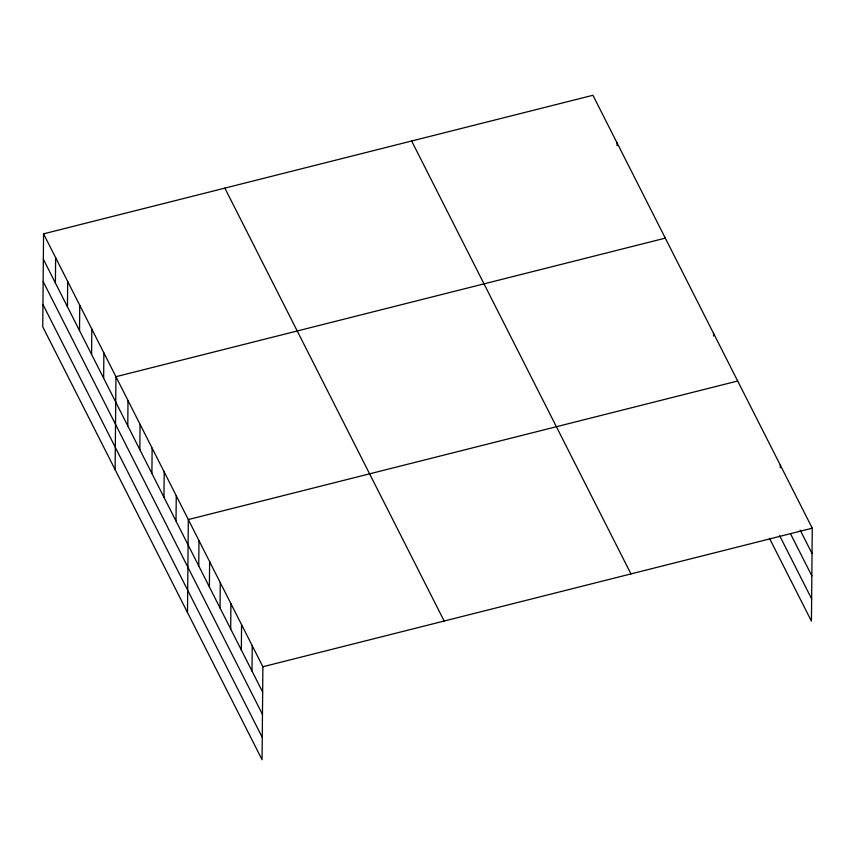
<?xml version="1.0" encoding="UTF-8"?>
<svg xmlns="http://www.w3.org/2000/svg" width="855" height="855" viewBox="0 0 855 855"><rect width="100%" height="100%" fill="white"/><g stroke="black" fill="none" stroke-linecap="round" stroke-linejoin="round"><path stroke-width="1.28" d="M43.562 233.843L42.75 326.813L262.068 759.721L262.88 666.75L43.562 233.843L592.932 95.279L812.25 528.187L811.438 621.158L769.425 538.223M55.404 282.984L55.628 257.654M67.47 306.795L67.684 281.466M79.526 330.607L79.75 305.267M91.592 354.419L91.806 329.079M103.647 378.231L103.872 352.891M115.126 469.673L115.938 376.702L665.308 238.139M127.78 425.843L127.994 400.514M139.835 449.655L140.06 424.326M151.901 473.467L152.126 448.127M163.968 497.279L164.181 471.939M176.023 521.09L176.248 495.75M187.502 612.533L188.314 519.562L737.683 380.999M198.745 565.925L198.959 540.584M209.389 586.947L209.614 561.617M220.045 607.98L220.269 582.64M230.7 629.002L230.914 603.662M241.345 650.035L241.57 624.695M252.001 671.057L252.225 645.717M617.032 145.564L617.064 142.903M713.54 336.047L713.562 333.375M780.273 467.771L780.294 465.099M262.88 666.75L812.25 528.187M800.195 530.153L812.026 553.516M790.533 533.787L811.833 575.842M779.675 535.754L811.63 598.842M411.64 141L630.958 573.908M224.854 188.121L444.173 621.019M43.338 259.183L262.656 692.08M43.145 281.498L262.464 714.406M42.942 304.498L262.261 737.405"/></g></svg>
